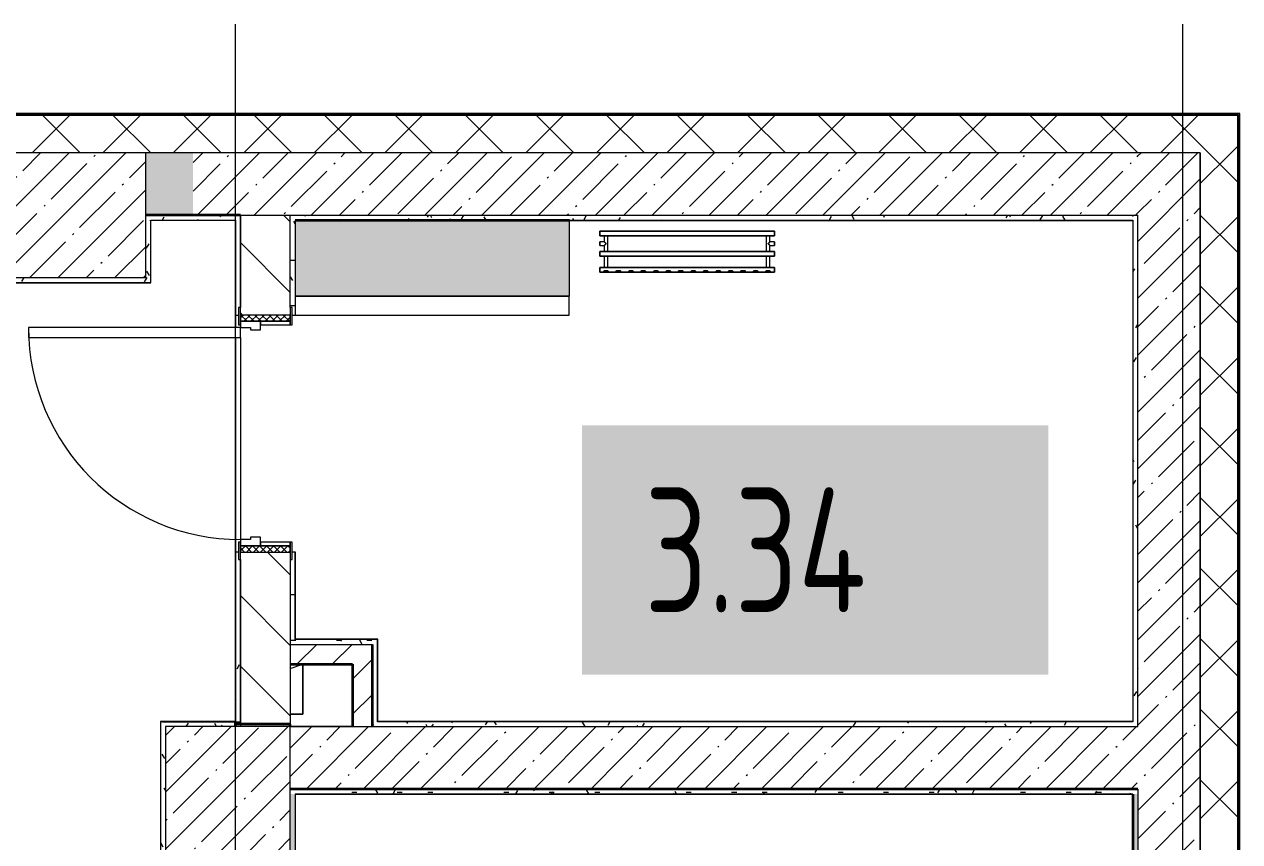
# Model space of a CAD drawing. Header units: millimetres. Extents: x 3914 to 443608, y -156176 to 78197.
# Drawn here: x 435783 to 440658, y -127338 to -124062 of the extents above; entities that cross this region are included whole.
import ezdxf

# ---------------------------------------------------------------- set-up
doc = ezdxf.new("R2010")
doc.units = ezdxf.units.MM
doc.linetypes.add('200_ШТРИХ__ш1_п0_6_', pattern=[160, 100, -60])
doc.layers.add('A-AREA-PATT-3', color=7, linetype='Continuous', lineweight=5, true_color=0xe6fae8, transparency=1)
for name, color, linetype, lineweight in [('A-DOOR-1', 7, 'Continuous', 5), ('A-DOOR-2', 7, '200_ШТРИХ__ш1_п0_6_', 5), ('A-DOOR-FRAM-2', 7, 'Continuous', 5), ('A-FLOR', 7, 'Continuous', 9), ('A-GENM', 7, 'Continuous', 9), ('A-WALL', 7, 'Continuous', 5), ('A-WALL-1', 7, 'Continuous', 35), ('I-WALL', 7, 'Continuous', 5), ('S-COLS', 7, 'Continuous', 9), ('S-COLS-1', 7, 'Continuous', 5), ('Оси', 7, 'Continuous', 9)]:
    doc.layers.add(name, color=color, linetype=linetype, lineweight=lineweight)
for name, color, linetype, lineweight, true_color in [('A-DOOR-FRAM-1', 7, 'Continuous', 5, 0xc0c0c0), ('A-WALL-FNSH-1', 9, 'Continuous', 5, 0x808080), ('M-EQPM-1', 7, 'Continuous', 9, 0xb2b2b2)]:
    doc.layers.add(name, color=color, linetype=linetype, lineweight=lineweight, true_color=true_color)
doc.styles.add('СПДС', font='ГОСТ тип А.ttf', dxfattribs={"width": 0.9})
pattern_1 = [(45, (315419.7, -145976.68), (-114.04925, 114.04925), []), (45, (315533.75, -145976.68), (-114.04925, 114.04925), [201.612, -40.322, 6.706, -33.617])]
pattern_2 = [(45, (315419.7, -145976.68), (-141.42136, 141.42136), []), (135, (315419.7, -145976.68), (-141.42136, -141.42136), [])]
pattern_3 = [(45, (315419.7, -145976.68), (-70.71068, 70.71068), [])]
pattern_4 = [(0, (315419.7, -145976.68), (243.84, 60.96), [20.117, -162.763, 20.117, -162.763, -975.36]), (0, (315419.7, -145976.68), (243.84, 60.96), [-365.76, 20.117, -345.643, 20.117, -162.763, -426.72]), (0, (315419.7, -145976.68), (243.84, 60.96), [-914.4, 20.117, -101.803, 20.117, -284.683]), (120, (315511.14, -145946.2), (-174.71291, 180.691634), [20.117, -162.763, 20.117, -162.763, -975.36]), (120, (315511.14, -145946.2), (-174.71291, 180.691634), [-365.76, 20.117, -345.643, 20.117, -162.763, -426.72]), (120, (315511.14, -145946.2), (-174.71291, 180.691634), [-914.4, 20.117, -101.803, 20.117, -284.683]), (240, (315541.62, -145824.28), (-69.12709, -241.651634), [20.117, -162.763, 20.117, -162.763, -975.36]), (240, (315541.62, -145824.28), (-69.12709, -241.651634), [-365.76, 20.117, -345.643, 20.117, -162.763, -426.72]), (240, (315541.62, -145824.28), (-69.12709, -241.651634), [-914.4, 20.117, -101.803, 20.117, -284.683])]

# ---------------------------------------------------------------- blocks, each defined once
blk = doc.blocks.new('GM_Отверстие прямоугольное _в плите_ - Отверстие-21604341-Объем проектирования 3 этажа')
at = {"layer": 'A-GENM'}
for p, q in [((50, 83.3), (100, 100)), ((100, 100), (100, -100)), ((100, -100), (100, 100)), ((100, -100), (50, -100)), ((50, -100), (100, -100))]:
    blk.add_line(p, q, dxfattribs=at)
blk = doc.blocks.new('BSC_Колонна _Прямоугольная - 700х500-23282984-Объем проектирования 3 этажа')
at = {"layer": 'S-COLS-1'}
h = blk.add_hatch(dxfattribs=at)
h.set_pattern_fill('FP_134', color=256, style=0, pattern_type=2)
h.set_pattern_definition([(45, (-120500, -21150), (-114.04925, 114.04925), []), (45, (-120385.95, -21150), (-114.04925, 114.04925), [201.613, -40.323, 6.706, -33.617])])
h.paths.add_polyline_path([(-126.5, -250), (350, -250), (350, 250), (-350, 250), (-350, -250)])
for p, q in [((350, 250), (-350, 250)), ((-350, 250), (-350, -250)), ((350, -250), (350, 250)), ((-350, -250), (350, -250))]:
    blk.add_line(p, q, dxfattribs=at)
blk = doc.blocks.new('BSC_Колонна _Прямоугольная - 500х500-V633-Объем проектирования 3 этажа')
at = {"layer": 'S-COLS-1'}
h = blk.add_hatch(dxfattribs=at)
h.set_pattern_fill('FP_170', color=256, style=0, pattern_type=2)
h.set_pattern_definition([(45, (-121180, -18850), (-114.04925, 114.04925), []), (45, (-121065.95, -18850), (-114.04925, 114.04925), [201.613, -40.323, 6.706, -33.617])])
h.paths.add_polyline_path([(239.7, -250), (250, -250), (250, 250), (-250, 250), (-250, -250), (50, -250)])
for p, q in [((250, 250), (-250, 250)), ((-250, 250), (-250, -250)), ((250, -250), (250, 250)), ((-250, -250), (250, -250))]:
    blk.add_line(p, q, dxfattribs=at)
blk = doc.blocks.new('radiator_prado_classic_z_tip_30_po exemplyaru - Classic Z Тип 30-300-V683-Объем проектирования 3 этажа')
at = {"layer": 'M-EQPM-1'}
for p, q in [((0, 228), (0, 210)), ((700, 228), (0, 228)), ((0, 210), (0, 228)), ((0, 228), (12.5, 228)), ((0, 210), (700, 210)), ((17.8, 210), (0, 210)), ((12.5, 228), (37.5, 228)), ((37.5, 228), (12.5, 228)), ((12.5, 228), (37.5, 228)), ((12.5, 228), (17.5, 223)), ((12.5, 228), (17.5, 223)), ((32.5, 223), (17.5, 223)), ((17.5, 223), (32.5, 223)), ((17.5, 210), (17.5, 164)), ((17.5, 210), (17.5, 164)), ((17.8, 210), (17.5, 210)), ((17.5, 210), (17.8, 210)), ((17.8, 210), (17.5, 210)), ((17.5, 210), (32.5, 210)), ((32.2, 210), (17.8, 210)), ((17.8, 210), (32.2, 210)), ((25, 210), (17.8, 210)), ((28.7, 210), (25, 210)), ((31.5, 210), (28.7, 210)), ((32.2, 210), (31.5, 210)), ((32.5, 210), (32.2, 210)), ((32.2, 210), (32.5, 210)), ((32.5, 210), (32.2, 210)), ((667.8, 210), (32.2, 210)), ((32.5, 223), (37.5, 228)), ((37.5, 228), (32.5, 223)), ((32.5, 164), (32.5, 210)), ((32.5, 164), (32.5, 210)), ((37.5, 228), (62.5, 228)), ((62.5, 228), (87.5, 228)), ((87.5, 228), (62.5, 228)), ((62.5, 228), (87.5, 228)), ((62.5, 228), (67.5, 223)), ((62.5, 228), (67.5, 223)), ((82.5, 223), (67.5, 223)), ((67.5, 223), (82.5, 223)), ((82.5, 223), (87.5, 228)), ((87.5, 228), (82.5, 223)), ((87.5, 228), (112.5, 228)), ((112.5, 228), (137.5, 228)), ((137.5, 228), (112.5, 228)), ((112.5, 228), (137.5, 228)), ((112.5, 228), (117.5, 223)), ((112.5, 228), (117.5, 223)), ((132.5, 223), (117.5, 223)), ((117.5, 223), (132.5, 223)), ((132.5, 223), (137.5, 228)), ((137.5, 228), (132.5, 223)), ((137.5, 228), (162.5, 228)), ((162.5, 228), (187.5, 228)), ((187.5, 228), (162.5, 228)), ((162.5, 228), (187.5, 228)), ((162.5, 228), (167.5, 223)), ((162.5, 228), (167.5, 223)), ((182.5, 223), (167.5, 223)), ((167.5, 223), (182.5, 223)), ((182.5, 223), (187.5, 228)), ((187.5, 228), (182.5, 223)), ((187.5, 228), (212.5, 228)), ((212.5, 228), (237.5, 228)), ((237.5, 228), (212.5, 228)), ((212.5, 228), (237.5, 228)), ((212.5, 228), (217.5, 223)), ((212.5, 228), (217.5, 223)), ((232.5, 223), (217.5, 223)), ((217.5, 223), (232.5, 223)), ((232.5, 223), (237.5, 228)), ((237.5, 228), (232.5, 223)), ((237.5, 228), (262.5, 228)), ((262.5, 228), (287.5, 228)), ((287.5, 228), (262.5, 228)), ((262.5, 228), (287.5, 228)), ((262.5, 228), (267.5, 223)), ((262.5, 228), (267.5, 223)), ((282.5, 223), (267.5, 223)), ((267.5, 223), (282.5, 223)), ((282.5, 223), (287.5, 228)), ((287.5, 228), (282.5, 223)), ((287.5, 228), (312.5, 228)), ((312.5, 228), (337.5, 228)), ((337.5, 228), (312.5, 228)), ((312.5, 228), (337.5, 228)), ((312.5, 228), (317.5, 223)), ((312.5, 228), (317.5, 223)), ((332.5, 223), (317.5, 223)), ((317.5, 223), (332.5, 223)), ((332.5, 223), (337.5, 228)), ((337.5, 228), (332.5, 223)), ((337.5, 228), (362.5, 228)), ((362.5, 228), (387.5, 228)), ((387.5, 228), (362.5, 228)), ((362.5, 228), (387.5, 228)), ((362.5, 228), (367.5, 223)), ((362.5, 228), (367.5, 223)), ((382.5, 223), (367.5, 223)), ((367.5, 223), (382.5, 223)), ((382.5, 223), (387.5, 228)), ((387.5, 228), (382.5, 223)), ((387.5, 228), (412.5, 228)), ((412.5, 228), (437.5, 228)), ((437.5, 228), (412.5, 228)), ((412.5, 228), (437.5, 228)), ((412.5, 228), (417.5, 223)), ((412.5, 228), (417.5, 223)), ((432.5, 223), (417.5, 223)), ((417.5, 223), (432.5, 223)), ((432.5, 223), (437.5, 228)), ((437.5, 228), (432.5, 223)), ((437.5, 228), (462.5, 228)), ((462.5, 228), (487.5, 228)), ((487.5, 228), (462.5, 228)), ((462.5, 228), (487.5, 228)), ((462.5, 228), (467.5, 223)), ((462.5, 228), (467.5, 223)), ((482.5, 223), (467.5, 223)), ((467.5, 223), (482.5, 223)), ((482.5, 223), (487.5, 228)), ((487.5, 228), (482.5, 223)), ((487.5, 228), (512.5, 228)), ((512.5, 228), (537.5, 228)), ((537.5, 228), (512.5, 228)), ((512.5, 228), (537.5, 228)), ((512.5, 228), (517.5, 223)), ((512.5, 228), (517.5, 223)), ((532.5, 223), (517.5, 223)), ((517.5, 223), (532.5, 223)), ((532.5, 223), (537.5, 228)), ((537.5, 228), (532.5, 223)), ((537.5, 228), (562.5, 228)), ((562.5, 228), (587.5, 228)), ((587.5, 228), (562.5, 228)), ((562.5, 228), (587.5, 228)), ((562.5, 228), (567.5, 223)), ((562.5, 228), (567.5, 223)), ((582.5, 223), (567.5, 223)), ((567.5, 223), (582.5, 223)), ((582.5, 223), (587.5, 228)), ((587.5, 228), (582.5, 223)), ((587.5, 228), (612.5, 228)), ((612.5, 228), (637.5, 228)), ((637.5, 228), (612.5, 228)), ((612.5, 228), (637.5, 228)), ((612.5, 228), (617.5, 223)), ((612.5, 228), (617.5, 223)), ((632.5, 223), (617.5, 223)), ((617.5, 223), (632.5, 223)), ((632.5, 223), (637.5, 228)), ((637.5, 228), (632.5, 223)), ((637.5, 228), (662.5, 228)), ((662.5, 228), (687.5, 228)), ((687.5, 228), (662.5, 228)), ((662.5, 228), (687.5, 228)), ((662.5, 228), (667.5, 223)), ((662.5, 228), (667.5, 223)), ((682.5, 223), (667.5, 223)), ((667.5, 223), (682.5, 223)), ((667.5, 210), (667.5, 164)), ((667.5, 210), (667.5, 164)), ((667.8, 210), (667.5, 210)), ((667.5, 210), (682.5, 210)), ((667.8, 210), (667.5, 210)), ((667.5, 210), (667.8, 210)), ((682.2, 210), (667.8, 210)), ((682.2, 210), (667.8, 210)), ((667.8, 210), (682.2, 210)), ((682.5, 210), (682.2, 210)), ((682.5, 210), (682.2, 210)), ((682.2, 210), (682.5, 210)), ((700, 210), (682.2, 210)), ((682.5, 223), (687.5, 228)), ((687.5, 228), (682.5, 223)), ((682.5, 164), (682.5, 210)), ((682.5, 164), (682.5, 210)), ((687.5, 228), (700, 228)), ((700, 210), (700, 228)), ((700, 228), (700, 210)), ((700, 164), (0, 164)), ((0, 164), (0, 146)), ((0, 146), (0, 164)), ((0, 164), (17.8, 164)), ((17.8, 164), (17.5, 164)), ((17.5, 164), (17.8, 164)), ((17.8, 164), (17.5, 164)), ((17.5, 164), (32.5, 164)), ((32.2, 164), (17.8, 164)), ((17.8, 164), (23.1, 164)), ((32.2, 164), (17.8, 164)), ((23.1, 164), (28.7, 164)), ((28.7, 164), (32.2, 164)), ((32.5, 164), (32.2, 164)), ((32.2, 164), (32.5, 164)), ((32.5, 164), (32.2, 164)), ((32.2, 164), (667.8, 164)), ((667.8, 164), (667.5, 164)), ((667.5, 164), (682.5, 164)), ((667.8, 164), (667.5, 164)), ((667.5, 164), (667.8, 164)), ((682.2, 164), (667.8, 164)), ((668.5, 164), (667.8, 164)), ((667.8, 164), (669.7, 164)), ((669.7, 164), (668.5, 164)), ((682.2, 164), (669.7, 164)), ((669.7, 164), (682.2, 164)), ((682.5, 164), (682.2, 164)), ((682.5, 164), (682.2, 164)), ((682.2, 164), (682.5, 164)), ((682.2, 164), (700, 164)), ((700, 146), (700, 164)), ((700, 164), (700, 146)), ((0, 146), (700, 146)), ((18.5, 146), (0, 146)), ((17.5, 121.5), (0, 121.5)), ((17.5, 121.5), (0, 121.5)), ((0, 121.5), (0, 120.5)), ((0, 106.5), (0, 121.5)), ((0, 120.5), (0, 107.5)), ((0, 120.5), (0, 119.3)), ((0, 114), (0, 120.5)), ((0, 120.5), (0, 120.5)), ((0, 119.3), (0, 117.8)), ((0, 117.8), (0, 115.9)), ((0, 115.9), (0, 114)), ((0, 114), (0, 112.1)), ((0, 107.5), (0, 114)), ((0, 112.1), (0, 110.3)), ((0, 110.3), (0, 108.7)), ((0, 108.7), (0, 107.5)), ((0, 107.5), (0, 106.5)), ((0, 107.5), (0, 107.5)), ((0, 106.5), (17.5, 106.5)), ((0, 106.5), (17.5, 106.5)), ((17.5, 146), (17.5, 121.5)), ((17.5, 146), (17.5, 121.5)), ((17.5, 146), (18.5, 146)), ((18.5, 146), (17.5, 146)), ((17.5, 146), (18.5, 146)), ((32.5, 146), (17.5, 146)), ((17.5, 106.5), (17.5, 82)), ((17.5, 106.5), (17.5, 82)), ((18.5, 146), (32.2, 146)), ((21.2, 146), (18.5, 146)), ((18.5, 146), (32.2, 146)), ((28.7, 146), (21.2, 146)), ((31.5, 146), (28.7, 146)), ((32.2, 146), (31.5, 146)), ((32.2, 146), (32.5, 146)), ((32.5, 146), (32.2, 146)), ((32.2, 146), (32.5, 146)), ((667.8, 146), (32.2, 146)), ((32.5, 82), (32.5, 146)), ((32.5, 82), (32.5, 146)), ((667.5, 146), (667.5, 82)), ((667.5, 146), (667.5, 82)), ((667.5, 146), (667.8, 146)), ((682.5, 146), (667.5, 146)), ((667.5, 146), (667.8, 146)), ((667.8, 146), (667.5, 146)), ((667.8, 146), (681.5, 146)), ((667.8, 146), (676.9, 146)), ((681.5, 146), (667.8, 146)), ((676.9, 146), (681.5, 146)), ((681.5, 146), (682.5, 146)), ((681.5, 146), (682.5, 146)), ((682.5, 146), (681.5, 146)), ((700, 146), (681.5, 146)), ((682.5, 121.5), (682.5, 146)), ((682.5, 121.5), (682.5, 146)), ((700, 121.5), (682.5, 121.5)), ((700, 121.5), (682.5, 121.5)), ((682.5, 82), (682.5, 106.5)), ((682.5, 106.5), (700, 106.5)), ((682.5, 82), (682.5, 106.5)), ((682.5, 106.5), (700, 106.5)), ((700, 121.5), (700, 106.5)), ((700, 120.5), (700, 121.5)), ((700, 121.5), (700, 120.5)), ((700, 120.5), (700, 121.5)), ((700, 107.5), (700, 120.5)), ((700, 120.5), (700, 107.5)), ((700, 119.3), (700, 120.5)), ((700, 112.1), (700, 119.3)), ((700, 108.7), (700, 112.1)), ((700, 107.5), (700, 108.7)), ((700, 106.5), (700, 107.5)), ((700, 107.5), (700, 106.5)), ((700, 106.5), (700, 107.5)), ((700, 82), (0, 82)), ((0, 82), (0, 64)), ((0, 64), (0, 82)), ((0, 82), (18.5, 82)), ((700, 64), (0, 64)), ((0, 64), (700, 64)), ((18.5, 82), (17.5, 82)), ((17.5, 82), (18.5, 82)), ((18.5, 82), (17.5, 82)), ((17.5, 82), (32.5, 82)), ((32.2, 82), (18.5, 82)), ((18.5, 82), (25, 82)), ((32.2, 82), (18.5, 82)), ((25, 82), (28.7, 82)), ((28.7, 82), (32.2, 82)), ((32.5, 82), (32.2, 82)), ((32.2, 82), (32.5, 82)), ((32.5, 82), (32.2, 82)), ((32.2, 82), (667.8, 82)), ((667.8, 82), (667.5, 82)), ((667.5, 82), (682.5, 82)), ((667.8, 82), (667.5, 82)), ((667.5, 82), (667.8, 82)), ((681.5, 82), (667.8, 82)), ((673.1, 82), (667.8, 82)), ((667.8, 82), (671.2, 82)), ((671.2, 82), (673.1, 82)), ((675, 82), (673.1, 82)), ((673.1, 82), (675, 82)), ((681.5, 82), (675, 82)), ((675, 82), (681.5, 82)), ((682.5, 82), (681.5, 82)), ((682.5, 82), (681.5, 82)), ((681.5, 82), (682.5, 82)), ((681.5, 82), (700, 82)), ((700, 64), (700, 82)), ((700, 82), (700, 64))]:
    blk.add_line(p, q, dxfattribs=at)
for points, knots in [([(18.5, 120.5), (18.4, 120.6), (18.3, 120.7), (18.1, 120.9), (17.9, 121.1), (17.8, 121.2), (17.7, 121.3), (17.5, 121.5), (17.5, 121.5), (17.5, 121.5)], [0.7142857, 0.7142857, 0.7142857, 0.7142857, 0.75, 0.7857143, 0.8214286, 0.8571429, 0.8928571, 0.9285714, 1, 1, 1, 1]), ([(17.5, 121.5), (17.5, 121.5), (17.5, 121.5), (17.7, 121.3), (17.8, 121.2), (17.9, 121.1), (18.1, 120.9), (18.3, 120.7), (18.4, 120.6), (18.5, 120.5)], [0, 0, 0, 0, 0.0714286, 0.1071429, 0.1428571, 0.1785714, 0.2142857, 0.25, 0.2857143, 0.2857143, 0.2857143, 0.2857143]), ([(17.5, 121.5), (17.5, 121.5), (17.5, 121.5), (17.7, 121.3), (17.8, 121.2), (17.9, 121.1), (18.1, 120.9), (18.3, 120.7), (18.4, 120.6), (18.5, 120.5)], [0, 0, 0, 0, 0.0714286, 0.1071429, 0.1428571, 0.1785714, 0.2142857, 0.25, 0.2857143, 0.2857143, 0.2857143, 0.2857143]), ([(25, 114), (24.5, 114.5), (23.6, 115.4), (22.4, 116.6), (21.6, 117.4), (21.1, 117.9), (20.8, 118.2), (20.5, 118.5), (20.2, 118.8), (19.8, 119.1), (19.6, 119.4), (19.3, 119.7), (19, 120), (18.7, 120.3), (18.5, 120.5), (18.3, 120.7), (18.1, 120.9), (17.9, 121.1), (17.8, 121.2), (17.7, 121.3), (17.5, 121.5), (17.5, 121.5), (17.5, 121.5)], [0, 0, 0, 0, 0.142857, 0.285714, 0.357143, 0.392857, 0.428571, 0.464286, 0.5, 0.535714, 0.571429, 0.607143, 0.642857, 0.678571, 0.714286, 0.75, 0.785714, 0.821429, 0.857143, 0.892857, 0.928571, 1, 1, 1, 1]), ([(17.5, 106.5), (17.5, 106.5), (17.5, 106.5), (17.7, 106.7), (17.8, 106.8), (17.9, 106.9), (18.1, 107.1), (18.3, 107.3), (18.5, 107.5), (18.7, 107.7), (19, 108), (19.3, 108.3), (19.6, 108.6), (19.8, 108.9), (20.3, 109.3), (20.7, 109.7), (21.1, 110.1), (21.6, 110.6), (22.4, 111.4), (23.6, 112.6), (24.5, 113.5), (25, 114)], [0, 0, 0, 0, 0.071429, 0.107143, 0.142857, 0.178571, 0.214286, 0.25, 0.285714, 0.321429, 0.357143, 0.392857, 0.428571, 0.464286, 0.5, 0.571429, 0.607143, 0.642857, 0.714286, 0.857143, 1, 1, 1, 1]), ([(17.5, 106.5), (17.5, 106.5), (17.5, 106.5), (17.7, 106.7), (17.8, 106.8), (17.9, 106.9), (18.1, 107.1), (18.3, 107.3), (18.4, 107.4), (18.5, 107.5)], [0, 0, 0, 0, 0.0714286, 0.1071429, 0.1428571, 0.1785714, 0.2142857, 0.25, 0.2857143, 0.2857143, 0.2857143, 0.2857143]), ([(18.5, 107.5), (18.4, 107.4), (18.3, 107.3), (18.1, 107.1), (17.9, 106.9), (17.8, 106.8), (17.7, 106.7), (17.5, 106.5), (17.5, 106.5), (17.5, 106.5)], [0.7142857, 0.7142857, 0.7142857, 0.7142857, 0.75, 0.7857143, 0.8214286, 0.8571429, 0.8928571, 0.9285714, 1, 1, 1, 1]), ([(18.5, 107.5), (18.4, 107.4), (18.3, 107.3), (18.1, 107.1), (17.9, 106.9), (17.8, 106.8), (17.7, 106.7), (17.5, 106.5), (17.5, 106.5), (17.5, 106.5)], [0.7142857, 0.7142857, 0.7142857, 0.7142857, 0.75, 0.7857143, 0.8214286, 0.8571429, 0.8928571, 0.9285714, 1, 1, 1, 1]), ([(22.1, 116.9), (21.9, 117.1), (21.6, 117.4), (21.1, 117.9), (20.8, 118.2), (20.5, 118.5), (20.2, 118.8), (19.9, 119.2), (19.7, 119.3), (19.6, 119.4)], [0.2857143, 0.2857143, 0.2857143, 0.2857143, 0.3571429, 0.3928571, 0.4285714, 0.4642857, 0.5, 0.5357143, 0.5714286, 0.5714286, 0.5714286, 0.5714286]), ([(19.6, 119.4), (19.7, 119.3), (19.9, 119.2), (20.3, 118.7), (20.7, 118.3), (21.1, 117.9), (21.6, 117.4), (21.9, 117.1), (22.1, 116.9)], [0.4285714, 0.4285714, 0.4285714, 0.4285714, 0.4642857, 0.5, 0.5714286, 0.6071429, 0.6428571, 0.7142857, 0.7142857, 0.7142857, 0.7142857]), ([(19.6, 119.4), (19.7, 119.3), (19.8, 119.1), (20.3, 118.7), (20.7, 118.3), (21.1, 117.9), (21.6, 117.4), (21.9, 117.1), (22.1, 116.9)], [0.4285714, 0.4285714, 0.4285714, 0.4285714, 0.4642857, 0.5, 0.5714286, 0.6071429, 0.6428571, 0.7142857, 0.7142857, 0.7142857, 0.7142857]), ([(19.6, 108.6), (19.7, 108.7), (19.9, 108.8), (20.3, 109.3), (20.7, 109.7), (21.1, 110.1), (21.6, 110.6), (21.9, 110.9), (22.1, 111.1)], [0.4285714, 0.4285714, 0.4285714, 0.4285714, 0.4642857, 0.5, 0.5714286, 0.6071429, 0.6428571, 0.7142857, 0.7142857, 0.7142857, 0.7142857]), ([(22.1, 111.1), (21.9, 110.9), (21.6, 110.6), (21.1, 110.1), (20.8, 109.8), (20.5, 109.5), (20.2, 109.2), (19.9, 108.8), (19.7, 108.7), (19.6, 108.6)], [0.2857143, 0.2857143, 0.2857143, 0.2857143, 0.3571429, 0.3928571, 0.4285714, 0.4642857, 0.5, 0.5357143, 0.5714286, 0.5714286, 0.5714286, 0.5714286]), ([(22.1, 111.1), (21.9, 110.9), (21.6, 110.6), (21.1, 110.1), (20.8, 109.8), (20.5, 109.5), (20.2, 109.2), (19.8, 108.9), (19.7, 108.7), (19.6, 108.6)], [0.2857143, 0.2857143, 0.2857143, 0.2857143, 0.3571429, 0.3928571, 0.4285714, 0.4642857, 0.5, 0.5357143, 0.5714286, 0.5714286, 0.5714286, 0.5714286]), ([(675, 114), (675.5, 114.5), (676.4, 115.4), (677.6, 116.6), (678.4, 117.4), (678.9, 117.9), (679.2, 118.2), (679.5, 118.5), (679.8, 118.8), (680.1, 119.2), (680.4, 119.4), (680.7, 119.7), (681, 120), (681.3, 120.3), (681.5, 120.5), (681.7, 120.7), (681.9, 120.9), (682.1, 121.1), (682.2, 121.2), (682.3, 121.3), (682.5, 121.5), (682.5, 121.5), (682.5, 121.5)], [0, 0, 0, 0, 0.142857, 0.285714, 0.357143, 0.392857, 0.428571, 0.464286, 0.5, 0.535714, 0.571429, 0.607143, 0.642857, 0.678571, 0.714286, 0.75, 0.785714, 0.821429, 0.857143, 0.892857, 0.928571, 1, 1, 1, 1]), ([(682.5, 106.5), (682.5, 106.5), (682.5, 106.5), (682.3, 106.7), (682.2, 106.8), (682.1, 106.9), (681.9, 107.1), (681.7, 107.3), (681.5, 107.5), (681.3, 107.7), (681, 108), (680.7, 108.3), (680.4, 108.6), (680.1, 108.8), (679.7, 109.3), (679.3, 109.7), (678.9, 110.1), (678.4, 110.6), (677.6, 111.4), (676.4, 112.6), (675.5, 113.5), (675, 114)], [0, 0, 0, 0, 0.071429, 0.107143, 0.142857, 0.178571, 0.214286, 0.25, 0.285714, 0.321429, 0.357143, 0.392857, 0.428571, 0.464286, 0.5, 0.571429, 0.607143, 0.642857, 0.714286, 0.857143, 1, 1, 1, 1]), ([(680.4, 119.4), (680.3, 119.3), (680.1, 119.2), (679.7, 118.7), (679.3, 118.3), (678.9, 117.9), (678.4, 117.4), (678.1, 117.1), (677.9, 116.9)], [0.4285714, 0.4285714, 0.4285714, 0.4285714, 0.4642857, 0.5, 0.5714286, 0.6071429, 0.6428571, 0.7142857, 0.7142857, 0.7142857, 0.7142857]), ([(680.4, 119.4), (680.3, 119.3), (680.1, 119.2), (679.7, 118.7), (679.3, 118.3), (678.9, 117.9), (678.4, 117.4), (678.1, 117.1), (677.9, 116.9)], [0.4285714, 0.4285714, 0.4285714, 0.4285714, 0.4642857, 0.5, 0.5714286, 0.6071429, 0.6428571, 0.7142857, 0.7142857, 0.7142857, 0.7142857]), ([(677.9, 116.9), (678.1, 117.1), (678.4, 117.4), (678.9, 117.9), (679.2, 118.2), (679.5, 118.5), (679.8, 118.8), (680.1, 119.2), (680.3, 119.3), (680.4, 119.4)], [0.2857143, 0.2857143, 0.2857143, 0.2857143, 0.3571429, 0.3928571, 0.4285714, 0.4642857, 0.5, 0.5357143, 0.5714286, 0.5714286, 0.5714286, 0.5714286]), ([(677.9, 111.1), (678.1, 110.9), (678.4, 110.6), (678.9, 110.1), (679.2, 109.8), (679.5, 109.5), (679.8, 109.2), (680.1, 108.8), (680.3, 108.7), (680.4, 108.6)], [0.2857143, 0.2857143, 0.2857143, 0.2857143, 0.3571429, 0.3928571, 0.4285714, 0.4642857, 0.5, 0.5357143, 0.5714286, 0.5714286, 0.5714286, 0.5714286]), ([(677.9, 111.1), (678.1, 110.9), (678.4, 110.6), (678.9, 110.1), (679.2, 109.8), (679.5, 109.5), (679.8, 109.2), (680.1, 108.8), (680.3, 108.7), (680.4, 108.6)], [0.2857143, 0.2857143, 0.2857143, 0.2857143, 0.3571429, 0.3928571, 0.4285714, 0.4642857, 0.5, 0.5357143, 0.5714286, 0.5714286, 0.5714286, 0.5714286]), ([(680.4, 108.6), (680.3, 108.7), (680.1, 108.8), (679.7, 109.3), (679.3, 109.7), (678.9, 110.1), (678.4, 110.6), (678.1, 110.9), (677.9, 111.1)], [0.4285714, 0.4285714, 0.4285714, 0.4285714, 0.4642857, 0.5, 0.5714286, 0.6071429, 0.6428571, 0.7142857, 0.7142857, 0.7142857, 0.7142857]), ([(682.5, 121.5), (682.5, 121.5), (682.5, 121.5), (682.3, 121.3), (682.2, 121.2), (682.1, 121.1), (681.9, 120.9), (681.7, 120.7), (681.6, 120.6), (681.5, 120.5)], [0, 0, 0, 0, 0.0714286, 0.1071429, 0.1428571, 0.1785714, 0.2142857, 0.25, 0.2857143, 0.2857143, 0.2857143, 0.2857143]), ([(682.5, 121.5), (682.5, 121.5), (682.5, 121.5), (682.3, 121.3), (682.2, 121.2), (682.1, 121.1), (681.9, 120.9), (681.7, 120.7), (681.6, 120.6), (681.5, 120.5)], [0, 0, 0, 0, 0.0714286, 0.1071429, 0.1428571, 0.1785714, 0.2142857, 0.25, 0.2857143, 0.2857143, 0.2857143, 0.2857143]), ([(681.5, 120.5), (681.6, 120.6), (681.7, 120.7), (681.9, 120.9), (682.1, 121.1), (682.2, 121.2), (682.3, 121.3), (682.5, 121.5), (682.5, 121.5), (682.5, 121.5)], [0.7142857, 0.7142857, 0.7142857, 0.7142857, 0.75, 0.7857143, 0.8214286, 0.8571429, 0.8928571, 0.9285714, 1, 1, 1, 1]), ([(681.5, 107.5), (681.6, 107.4), (681.7, 107.3), (681.9, 107.1), (682.1, 106.9), (682.2, 106.8), (682.3, 106.7), (682.5, 106.5), (682.5, 106.5), (682.5, 106.5)], [0.7142857, 0.7142857, 0.7142857, 0.7142857, 0.75, 0.7857143, 0.8214286, 0.8571429, 0.8928571, 0.9285714, 1, 1, 1, 1]), ([(681.5, 107.5), (681.6, 107.4), (681.7, 107.3), (681.9, 107.1), (682.1, 106.9), (682.2, 106.8), (682.3, 106.7), (682.5, 106.5), (682.5, 106.5), (682.5, 106.5)], [0.7142857, 0.7142857, 0.7142857, 0.7142857, 0.75, 0.7857143, 0.8214286, 0.8571429, 0.8928571, 0.9285714, 1, 1, 1, 1]), ([(682.5, 106.5), (682.5, 106.5), (682.5, 106.5), (682.3, 106.7), (682.2, 106.8), (682.1, 106.9), (681.9, 107.1), (681.7, 107.3), (681.6, 107.4), (681.5, 107.5)], [0, 0, 0, 0, 0.0714286, 0.1071429, 0.1428571, 0.1785714, 0.2142857, 0.25, 0.2857143, 0.2857143, 0.2857143, 0.2857143])]:
    blk.add_open_spline(points, degree=3, knots=knots, dxfattribs=at)
for points in [[(19.6, 119.4), (19.5, 119.5), (19.3, 119.7), (19, 120), (18.7, 120.3), (18.6, 120.4), (18.5, 120.5)], [(18.5, 120.5), (18.6, 120.4), (18.7, 120.3), (19, 120), (19.3, 119.7), (19.5, 119.5), (19.6, 119.4)], [(18.5, 120.5), (18.6, 120.4), (18.7, 120.3), (19, 120), (19.3, 119.7), (19.5, 119.5), (19.6, 119.4)], [(18.5, 107.5), (18.6, 107.6), (18.7, 107.7), (19, 108), (19.3, 108.3), (19.5, 108.5), (19.6, 108.6)], [(19.6, 108.6), (19.5, 108.5), (19.3, 108.3), (19, 108), (18.7, 107.7), (18.6, 107.6), (18.5, 107.5)], [(19.6, 108.6), (19.5, 108.5), (19.3, 108.3), (19, 108), (18.7, 107.7), (18.6, 107.6), (18.5, 107.5)], [(25, 114), (24.5, 114.5), (23.6, 115.4), (22.6, 116.4), (22.1, 116.9)], [(22.1, 116.9), (22.6, 116.4), (23.6, 115.4), (24.5, 114.5), (25, 114)], [(22.1, 116.9), (22.6, 116.4), (23.6, 115.4), (24.5, 114.5), (25, 114)], [(22.1, 111.1), (22.6, 111.6), (23.6, 112.6), (24.5, 113.5), (25, 114)], [(25, 114), (24.5, 113.5), (23.6, 112.6), (22.6, 111.6), (22.1, 111.1)], [(25, 114), (24.5, 113.5), (23.6, 112.6), (22.6, 111.6), (22.1, 111.1)], [(677.9, 116.9), (677.4, 116.4), (676.4, 115.4), (675.5, 114.5), (675, 114)], [(677.9, 116.9), (677.4, 116.4), (676.4, 115.4), (675.5, 114.5), (675, 114)], [(675, 114), (675.5, 114.5), (676.4, 115.4), (677.4, 116.4), (677.9, 116.9)], [(675, 114), (675.5, 113.5), (676.4, 112.6), (677.4, 111.6), (677.9, 111.1)], [(675, 114), (675.5, 113.5), (676.4, 112.6), (677.4, 111.6), (677.9, 111.1)], [(677.9, 111.1), (677.4, 111.6), (676.4, 112.6), (675.5, 113.5), (675, 114)], [(681.5, 120.5), (681.4, 120.4), (681.3, 120.3), (681, 120), (680.7, 119.7), (680.5, 119.5), (680.4, 119.4)], [(681.5, 120.5), (681.4, 120.4), (681.3, 120.3), (681, 120), (680.7, 119.7), (680.5, 119.5), (680.4, 119.4)], [(680.4, 119.4), (680.5, 119.5), (680.7, 119.7), (681, 120), (681.3, 120.3), (681.4, 120.4), (681.5, 120.5)], [(680.4, 108.6), (680.5, 108.5), (680.7, 108.3), (681, 108), (681.3, 107.7), (681.4, 107.6), (681.5, 107.5)], [(680.4, 108.6), (680.5, 108.5), (680.7, 108.3), (681, 108), (681.3, 107.7), (681.4, 107.6), (681.5, 107.5)], [(681.5, 107.5), (681.4, 107.6), (681.3, 107.7), (681, 108), (680.7, 108.3), (680.5, 108.5), (680.4, 108.6)]]:
    blk.add_open_spline(points, degree=3, dxfattribs=at)
blk = doc.blocks.new('Зашивка приборов отопления43 - Зашивка приборов отопления-33398518-Объем проектирования 3 этажа')
at = {"layer": 'A-WALL'}
for p, q in [((122390.8, 18669.6), (122390.8, 18974.6)), ((121290.8, 18669.6), (122390.8, 18669.6)), ((122389.3, 18669.6), (121290.8, 18669.6)), ((122389.3, 18594.6), (122389.3, 18669.6)), ((121290.8, 18594.6), (122389.3, 18594.6))]:
    blk.add_line(p, q, dxfattribs=at)

msp = doc.modelspace()

# ---------------------------------------------------------------- hatches: boundary and pattern name
at = {"layer": 'A-AREA-PATT-3'}
msp.add_hatch(color=256, dxfattribs=at).paths.add_polyline_path([(437199.7, -125151.7), (437969.7, -125151.5), (437968.2, -124847.2), (436870.2, -124848.2), (436870.2, -125151.7), (436880.9, -125151.7)])
at = {"layer": 'A-DOOR-2'}
h = msp.add_hatch(dxfattribs=at)
h.set_pattern_fill('FP_33', color=256, angle=90, style=0, pattern_type=2)
h.set_pattern_definition([(225, (436585.015, -123887.768), (14.14214, -14.14214), []), (315, (436585.015, -123887.768), (14.14214, 14.14214), [])])
h.paths.add_polyline_path([(436849.7, -125251.7), (436849.7, -125226.7), (436649.7, -125226.7), (436651, -125251.7), (436848.4, -125251.7)])
at = {"layer": 'A-DOOR-FRAM-2'}
h = msp.add_hatch(dxfattribs=at)
h.set_pattern_fill('FP_34', color=256, angle=90, style=0, pattern_type=2)
h.set_pattern_definition([(135, (436585.015, -126010.563), (-14.1421, -14.1421), []), (225, (436585.015, -126010.563), (14.1421, -14.1421), [])])
h.paths.add_polyline_path([(436649.7, -126176.7), (436849.7, -126176.7), (436848.3, -126151.7), (436649.7, -126151.7)])
at = {"layer": 'A-WALL'}
h = msp.add_hatch(dxfattribs=at)
h.set_pattern_fill('FP_24', color=256, style=0, pattern_type=2)
h.set_pattern_definition(pattern_2)
h.paths.add_polyline_path([(423827.6, -124576.7), (424470.1, -124576.7), (424470.1, -124426.7), (423170.1, -124426.7), (423170.1, -124576.7)])
h.paths.add_polyline_path([(420069.9, -124576.7), (420069.9, -124426.7), (418869.7, -124426.7), (418869.7, -124576.7), (419476.5, -124576.7)])
h.paths.add_polyline_path([(421469.7, -124576.7), (422270.1, -124576.7), (422270.1, -124426.7), (420969.9, -124426.7), (420969.9, -124576.7)])
h.paths.add_polyline_path([(416079.7, -124576.7), (416569.7, -124576.7), (416569.7, -124426.7), (412029.7, -124426.7), (412029.7, -124576.7), (415999.7, -124576.7)])
h.paths.add_polyline_path([(425370.1, -124576.7), (426669.7, -124576.7), (426669.7, -124426.7), (425370.1, -124426.7)])
h.paths.add_polyline_path([(408729.7, -124576.7), (408729.7, -124426.7), (408709.7, -124426.7), (408709.7, -124576.7)])
h.paths.add_polyline_path([(440249.7, -124576.7), (440649.7, -124576.7), (440649.7, -124426.7), (435569.9, -124426.7), (435569.9, -124576.7), (439056.5, -124576.7)])
h.paths.add_polyline_path([(432420.1, -124576.7), (432420.1, -124426.7), (431550.1, -124426.7), (431550.1, -124576.7)])
h.paths.add_polyline_path([(428969.7, -124576.7), (430120.1, -124576.7), (430120.1, -124426.7), (428969.7, -124426.7)])
h.paths.add_polyline_path([(433320.1, -124576.7), (434669.9, -124576.7), (434669.9, -124426.7), (433320.1, -124426.7)])
h = msp.add_hatch(dxfattribs=at)
h.set_pattern_fill('FP_24', color=256, style=0, pattern_type=2)
h.set_pattern_definition(pattern_2)
h.paths.add_polyline_path([(440502.5, -146226.7), (440649.7, -146226.7), (440649.7, -138276.6), (440499.7, -138276.6), (440499.7, -146226.7)])
h.paths.add_polyline_path([(440649.7, -137076.6), (440649.7, -135156.7), (440499.7, -135156.7), (440499.7, -137076.6)])
h.paths.add_polyline_path([(440499.7, -132856.7), (440649.7, -132856.7), (440649.7, -124576.7), (440499.7, -124576.7), (440499.7, -132826.7)])
at = {"layer": 'I-WALL'}
h = msp.add_hatch(dxfattribs=at)
h.set_pattern_fill('FP_1', color=256, style=0, pattern_type=2)
h.set_pattern_definition(pattern_1)
h.paths.add_polyline_path([(426669.7, -124826.7), (426669.7, -124576.7), (426469.7, -124576.7), (426469.7, -124826.7), (426547.1, -124826.7)])
h.paths.add_polyline_path([(436269.7, -124826.7), (436459.7, -124826.7), (436459.7, -124576.7), (436269.7, -124576.7), (436269.7, -124773.3)])
h.paths.add_polyline_path([(423283.7, -124826.7), (424470.1, -124826.7), (424470.1, -124576.7), (423170.1, -124576.7), (423170.1, -124826.7)])
h.paths.add_polyline_path([(428969.7, -124826.7), (430120.1, -124826.7), (430120.1, -124576.7), (428969.7, -124576.7), (428969.7, -124640.3)])
h.paths.add_polyline_path([(434669.9, -124826.7), (434669.9, -124576.7), (433320.1, -124576.7), (433320.1, -124826.7), (433617.6, -124826.7)])
h.paths.add_polyline_path([(425370.1, -124826.7), (425769.7, -124824.9), (425769.7, -124576.7), (425370.1, -124576.7), (425370.1, -124640.3)])
h.paths.add_polyline_path([(432420.1, -124826.7), (432420.1, -124576.7), (431550.1, -124576.7), (431550.1, -124826.7)])
h.paths.add_polyline_path([(420069.9, -124826.7), (420069.9, -124576.7), (418869.7, -124576.7), (418869.7, -124826.7), (420020.4, -124826.7)])
h.paths.add_polyline_path([(421469.7, -124826.7), (422270.1, -124826.7), (422270.1, -124576.7), (421469.7, -124576.7), (421469.7, -124640.3)])
h.paths.add_polyline_path([(416569.7, -124826.7), (416569.7, -124576.7), (416219.7, -124576.7), (416219.7, -124826.7), (416539.7, -124826.7)])
h = msp.add_hatch(dxfattribs=at)
h.set_pattern_fill('FP_1', color=256, style=0, pattern_type=2)
h.set_pattern_definition(pattern_1)
h.paths.add_polyline_path([(438240.7, -124826.7), (440249.7, -124826.7), (440249.7, -124576.7), (436459.7, -124576.7), (436459.7, -124826.7), (437968.7, -124826.7)])
h = msp.add_hatch(dxfattribs=at)
h.set_pattern_fill('FP_1', color=256, style=0, pattern_type=2)
h.set_pattern_definition(pattern_1)
h.paths.add_polyline_path([(440299.7, -135616.7), (440499.7, -135616.7), (440499.7, -135156.7), (440249.7, -135156.7), (440249.7, -135616.7), (440297.1, -135616.7)])
h.paths.add_polyline_path([(440250.3, -132856.7), (440499.7, -132856.7), (440499.7, -124576.7), (440249.7, -124576.7), (440249.7, -132856.7)])
h = msp.add_hatch(dxfattribs=at)
h.set_pattern_fill('FP_191', color=256, style=0, pattern_type=2)
h.set_pattern_definition(pattern_4)
h.paths.add_polyline_path([(436599.3, -124846.7), (436628.8, -124844.5), (436628.6, -124826.7), (436269.7, -124826.7), (436269.7, -124846.7), (436459.7, -124846.7)])
h = msp.add_hatch(dxfattribs=at)
h.set_pattern_fill('FP_191', color=256, style=0, pattern_type=2)
h.set_pattern_definition(pattern_4)
h.paths.add_polyline_path([(436629.7, -126856.7), (436649.7, -126856.7), (436648.8, -126206.7), (436641.7, -126206.7), (436641.7, -126176.7), (436629.7, -126176.7), (436629.7, -126746.9)])
h.paths.add_polyline_path([(436641.7, -125226.7), (436641.7, -125196.7), (436649.7, -125196.7), (436649.7, -124826.7), (436629.7, -124826.7), (436629.7, -125226.7)])
h = msp.add_hatch(dxfattribs=at)
h.set_pattern_fill('FP_23', color=256, style=0, pattern_type=2)
h.set_pattern_definition([(135, (315419.7, -145976.68), (-141.42136, -141.42136), [])])
h.paths.add_polyline_path([(436649.7, -126875.8), (436849.7, -126866.7), (436849.7, -126176.7), (436649.7, -126176.7), (436649.7, -126866.7)])
h.paths.add_polyline_path([(436849.7, -125226.7), (436849.7, -124826.7), (436649.7, -124826.7), (436649.7, -125226.7)])
h = msp.add_hatch(dxfattribs=at)
h.set_pattern_fill('FP_191', color=256, style=0, pattern_type=2)
h.set_pattern_definition(pattern_4)
h.paths.add_polyline_path([(436849.7, -126546.7), (436869.7, -126546.7), (436869.7, -126176.7), (436857.7, -126176.7), (436857.7, -126206.7), (436849.7, -126206.7), (436849.7, -126526.7)])
h.paths.add_polyline_path([(436869.7, -125226.7), (436868.7, -124846.7), (436849.7, -124828.2), (436851.3, -125196.7), (436857.7, -125196.7), (436857.7, -125226.7)])
h.paths.add_polyline_path([(436869.7, -124846.7), (436869.7, -124826.7), (436851.1, -124828.1)])
h = msp.add_hatch(dxfattribs=at)
h.set_pattern_fill('FP_191', color=256, style=0, pattern_type=2)
h.set_pattern_definition(pattern_4)
h.paths.add_polyline_path([(439056.5, -124846.7), (440229.7, -124846.7), (440229.7, -124826.7), (436869.7, -124826.7), (436869.7, -124846.7), (438784.6, -124846.7)])
h = msp.add_hatch(dxfattribs=at)
h.set_pattern_fill('FP_191', color=256, style=0, pattern_type=2)
h.set_pattern_definition(pattern_4)
h.paths.add_polyline_path([(440249.7, -126856.7), (440249.7, -124826.7), (440229.7, -124847.7), (440229.7, -126855.7), (440247.4, -126856.6)])
h.paths.add_polyline_path([(440229.7, -124846.7), (440249.7, -124826.7), (440229.7, -124826.7)])
h = msp.add_hatch(dxfattribs=at)
h.set_pattern_fill('FP_191', color=256, style=0, pattern_type=2)
h.set_pattern_definition(pattern_4)
h.paths.add_polyline_path([(436269.7, -125096.7), (436289.7, -125096.7), (436289.7, -124847.7), (436269.7, -124847.7), (436269.7, -125076.7)])
h = msp.add_hatch(dxfattribs=at)
h.set_pattern_fill('FP_191', color=256, style=0, pattern_type=2)
h.set_pattern_definition(pattern_4)
h.paths.add_polyline_path([(435793.2, -125096.7), (436269.7, -125096.7), (436269.7, -125076.7), (435549.9, -125076.7), (435549.9, -125096.7), (435569.7, -125096.7)])
h = msp.add_hatch(dxfattribs=at)
h.set_pattern_fill('FP_22', color=256, style=0, pattern_type=2)
h.set_pattern_definition(pattern_3)
h.paths.add_polyline_path([(437068.2, -126626.7), (437179.7, -126626.7), (437179.7, -126546.7), (436849.7, -126546.7), (436849.7, -126626.7), (436899.7, -126626.7)])
h = msp.add_hatch(dxfattribs=at)
h.set_pattern_fill('FP_191', color=256, style=0, pattern_type=2)
h.set_pattern_definition(pattern_4)
h.paths.add_polyline_path([(437179.7, -126546.7), (437199.7, -126546.7), (437199.7, -126526.7), (436870.7, -126526.7), (436870.8, -126546.7), (437099.7, -126546.7)])
h = msp.add_hatch(dxfattribs=at)
h.set_pattern_fill('FP_191', color=256, style=0, pattern_type=2)
h.set_pattern_definition(pattern_4)
h.paths.add_polyline_path([(437199.7, -126876.7), (437199.7, -126546.7), (437179.7, -126546.7), (437179.7, -126876.7)])
h = msp.add_hatch(dxfattribs=at)
h.set_pattern_fill('FP_22', color=256, style=0, pattern_type=2)
h.set_pattern_definition(pattern_3)
h.paths.add_polyline_path([(437179.7, -126876.7), (437179.7, -126626.7), (437099.7, -126626.7), (437099.7, -126876.7)])
h = msp.add_hatch(dxfattribs=at)
h.set_pattern_fill('FP_191', color=256, style=0, pattern_type=2)
h.set_pattern_definition(pattern_4)
h.paths.add_polyline_path([(436329.7, -127376.7), (436349.7, -127376.7), (436349.7, -126856.7), (436329.7, -126856.7)])
h = msp.add_hatch(dxfattribs=at)
h.set_pattern_fill('FP_191', color=256, style=0, pattern_type=2)
h.set_pattern_definition(pattern_4)
h.paths.add_polyline_path([(436629.7, -126876.7), (436628.7, -126856.7), (436349.7, -126856.7), (436349.7, -126876.7)])
h = msp.add_hatch(dxfattribs=at)
h.set_pattern_fill('FP_1', color=256, style=0, pattern_type=2)
h.set_pattern_definition(pattern_1)
h.paths.add_polyline_path([(436849.7, -135596.7), (436849.7, -135151.7), (436629.7, -135151.7), (436629.7, -135596.7)])
h.paths.add_polyline_path([(436629.7, -133751.7), (436849.7, -133751.7), (436849.7, -132576.7), (436629.7, -132576.7), (436629.7, -133726.7)])
h.paths.add_polyline_path([(436629.7, -132076.7), (436849.7, -132076.7), (436849.7, -127376.7), (436629.7, -127376.7), (436629.7, -132056.7)])
h.paths.add_polyline_path([(436649.7, -126876.7), (436849.7, -126876.7), (436849.7, -126866.7), (436649.7, -126875.8), (436649.7, -126866.7), (436629.7, -126866.7), (436629.7, -126876.7)])
h = msp.add_hatch(dxfattribs=at)
h.set_pattern_fill('FP_1', color=256, style=0, pattern_type=2)
h.set_pattern_definition(pattern_1)
h.paths.add_polyline_path([(440249.7, -127126.7), (440249.7, -126876.7), (436849.7, -126876.7), (436849.7, -127126.7), (439056.5, -127126.7)])
h = msp.add_hatch(dxfattribs=at)
h.set_pattern_fill('FP_191', color=256, style=0, pattern_type=2)
h.set_pattern_definition(pattern_4)
h.paths.add_polyline_path([(439056.5, -126876.7), (440249.7, -126876.7), (440249.7, -126856.7), (437200.7, -126856.7), (437199.7, -126876.7), (438512.6, -126876.7)])
h = msp.add_hatch(dxfattribs=at)
h.set_pattern_fill('FP_191', color=256, style=0, pattern_type=2)
h.set_pattern_definition(pattern_4)
h.paths.add_polyline_path([(437199.7, -127146.7), (440229.7, -127145.7), (440249.7, -127126.7), (436849.7, -127126.7), (436849.7, -127146.7), (437179.7, -127146.7)])
h.paths.add_polyline_path([(440229.7, -127146.7), (440249.7, -127146.7), (440249.7, -127126.7)])
h = msp.add_hatch(dxfattribs=at)
h.set_pattern_fill('FP_191', color=256, style=0, pattern_type=2)
h.set_pattern_definition(pattern_4)
h.paths.add_polyline_path([(436869.7, -135376.7), (436869.7, -135151.7), (436857.7, -135151.7), (436857.7, -135206.7), (436849.7, -135206.7), (436849.7, -135376.7), (436855.1, -135376.7)])
h.paths.add_polyline_path([(436869.7, -133751.7), (436869.7, -127147.7), (436849.7, -127146.7), (436849.9, -133696.7), (436857.7, -133696.7), (436857.7, -133751.7)])
h = msp.add_hatch(dxfattribs=at)
h.set_pattern_fill('FP_191', color=256, style=0, pattern_type=2)
h.set_pattern_definition(pattern_4)
h.paths.add_polyline_path([(440229.7, -135356.7), (440249.7, -135356.2), (440249.7, -127146.7), (440229.7, -127146.7), (440229.7, -135356.2)])

# ---------------------------------------------------------------- linework, layer by layer
at = {"layer": 'A-DOOR-1'}
for p, q in [((435799.7, -125276.7), (435799.7, -125316.7)), ((436649.7, -125276.7), (435799.7, -125276.7)), ((436649.7, -125316.7), (436649.7, -125276.7)), ((435799.7, -125316.7), (436649.7, -125316.7))]:
    msp.add_line(p, q, dxfattribs=at)
msp.add_arc((436649.7, -125276.7), 850, 180, 270, dxfattribs=at)
at = {"layer": 'A-DOOR-FRAM-1'}
for p, q in [((436649.7, -125196.7), (436641.7, -125196.7)), ((436641.7, -125196.7), (436641.7, -125266.7)), ((436649.7, -125266.7), (436649.7, -125196.7)), ((436849.7, -125226.7), (436649.7, -125226.7)), ((436649.7, -125226.7), (436649.7, -125251.7)), ((436857.7, -125196.7), (436849.7, -125196.7)), ((436849.7, -125196.7), (436849.7, -125266.7)), ((436849.7, -125251.7), (436849.7, -125226.7)), ((436857.7, -125266.7), (436857.7, -125196.7)), ((436641.7, -125266.7), (436649.7, -125266.7)), ((436729.7, -125251.7), (436649.7, -125251.7)), ((436649.7, -125251.7), (436649.7, -125276.7)), ((436649.7, -125251.7), (436849.7, -125251.7)), ((436650.7, -125251.7), (436649.7, -125251.7)), ((436649.7, -125251.7), (436649.7, -125266.7)), ((436649.7, -125266.7), (436650.7, -125266.7)), ((436649.7, -125276.7), (436689.7, -125276.7)), ((436650.7, -125266.7), (436650.7, -125251.7)), ((436689.7, -125276.7), (436689.7, -125286.7)), ((436729.7, -125286.7), (436729.7, -125251.7)), ((436849.7, -125251.7), (436729.7, -125251.7)), ((436729.7, -125251.7), (436729.7, -125266.7)), ((436729.7, -125266.7), (436849.7, -125266.7)), ((436849.7, -125266.7), (436849.7, -125251.7)), ((436849.7, -125266.7), (436857.7, -125266.7)), ((436689.7, -125286.7), (436729.7, -125286.7)), ((436649.7, -126136.7), (436641.7, -126136.7)), ((436641.7, -126136.7), (436641.7, -126206.7)), ((436649.7, -126126.7), (436649.7, -126151.7)), ((436689.7, -126126.7), (436649.7, -126126.7)), ((436650.7, -126136.7), (436649.7, -126136.7)), ((436649.7, -126136.7), (436649.7, -126151.7)), ((436649.7, -126206.7), (436649.7, -126136.7)), ((436649.7, -126151.7), (436729.7, -126151.7)), ((436849.7, -126151.7), (436649.7, -126151.7)), ((436649.7, -126151.7), (436649.7, -126176.7)), ((436649.7, -126151.7), (436650.7, -126151.7)), ((436650.7, -126151.7), (436650.7, -126136.7)), ((436729.7, -126116.7), (436689.7, -126116.7)), ((436689.7, -126116.7), (436689.7, -126126.7)), ((436729.7, -126151.7), (436729.7, -126116.7)), ((436849.7, -126136.7), (436729.7, -126136.7)), ((436729.7, -126136.7), (436729.7, -126151.7)), ((436729.7, -126151.7), (436849.7, -126151.7)), ((436849.7, -126151.7), (436849.7, -126136.7)), ((436857.7, -126136.7), (436849.7, -126136.7)), ((436849.7, -126136.7), (436849.7, -126206.7)), ((436849.7, -126176.7), (436849.7, -126151.7)), ((436857.7, -126206.7), (436857.7, -126136.7)), ((436641.7, -126206.7), (436649.7, -126206.7)), ((436649.7, -126176.7), (436849.7, -126176.7)), ((436849.7, -126206.7), (436857.7, -126206.7))]:
    msp.add_line(p, q, dxfattribs=at)
at = {"layer": 'A-FLOR'}
for p, q in [((436289.7, -124846.7), (436628.7, -124846.7)), ((436289.7, -125096.7), (436289.7, -124847.7)), ((436629.7, -124846.7), (436629.7, -125276.7)), ((437969.7, -124846.7), (440229.7, -124846.7)), ((435549.9, -125096.7), (436289.7, -125096.7)), ((436629.7, -125226.7), (436641.7, -125226.7)), ((436857.7, -125226.7), (436869.7, -125226.7)), ((436629.7, -125316.7), (436629.7, -126856.7)), ((436649.7, -125316.7), (436649.7, -126126.7)), ((436641.7, -126176.7), (436629.7, -126176.7)), ((436869.7, -126176.7), (436857.7, -126176.7)), ((436869.7, -126526.7), (436869.7, -126176.7)), ((437199.7, -126526.7), (436870.7, -126526.7)), ((437199.7, -126856.7), (437199.7, -126526.7)), ((440229.7, -126746.9), (440229.7, -126855.7)), ((436337.1, -126856.7), (436329.7, -126856.7)), ((436329.7, -126856.7), (436329.7, -127396.7)), ((437099.7, -126876.7), (436849.7, -126876.7)), ((440229.7, -126856.7), (437200.7, -126856.7))]:
    msp.add_line(p, q, dxfattribs=at)
at = {"layer": 'A-WALL'}
for p, q in [((440652.7, -124423.7), (435569.9, -124423.7)), ((440649.7, -124426.7), (435569.9, -124426.7)), ((440649.7, -132856.7), (440649.7, -124426.7)), ((440652.7, -132856.7), (440652.7, -124423.7)), ((440499.7, -124576.7), (436269.7, -124576.7)), ((440499.7, -124576.7), (440499.7, -124576.7)), ((440499.7, -124576.7), (440499.7, -132856.7)), ((440499.7, -132856.7), (440499.7, -124576.7)), ((436649.7, -124826.7), (436649.7, -125196.7)), ((436649.7, -124826.7), (440249.7, -124826.7)), ((436649.7, -125196.7), (436649.7, -124826.7)), ((436849.7, -125196.7), (436849.7, -124826.7)), ((440249.7, -126876.7), (440249.7, -124826.7)), ((436628.7, -124846.7), (436629.7, -124846.7)), ((436869.7, -124846.7), (436869.7, -125226.7)), ((440229.7, -124846.7), (440229.7, -126856.7)), ((436649.7, -126206.7), (436649.7, -126876.7)), ((436649.7, -126856.7), (436649.7, -126206.7)), ((436849.7, -126206.7), (436849.7, -126866.7)), ((436849.7, -126546.7), (437179.7, -126546.7)), ((436870.7, -126526.7), (436869.7, -126526.7)), ((437199.7, -126526.7), (437199.7, -126526.7)), ((436337.1, -126856.7), (436649.7, -126856.7)), ((436849.7, -126876.7), (440249.7, -126876.7)), ((437200.7, -126856.7), (437199.7, -126856.7)), ((440249.7, -127126.7), (440249.7, -135376.7)), ((440229.7, -127146.7), (436869.7, -127146.7)), ((436869.7, -127146.7), (436869.7, -133751.7)), ((436870.7, -127147.7), (436869.7, -127147.7)), ((440228.7, -127147.7), (440228.7, -127146.7))]:
    msp.add_line(p, q, dxfattribs=at)
at = {"layer": 'A-WALL-1'}
for p, q in [((436649.7, -124826.7), (436269.7, -124826.7)), ((436289.7, -124847.7), (436289.7, -124846.7)), ((436869.7, -124846.7), (437969.7, -124846.7)), ((437179.7, -126876.7), (437179.7, -126546.7)), ((436849.7, -126626.7), (437099.7, -126626.7)), ((437099.7, -126626.7), (437099.7, -126876.7)), ((436629.7, -126876.7), (436629.7, -126856.7)), ((436849.7, -126866.7), (436629.7, -126866.7)), ((436849.7, -126876.7), (436849.7, -126866.7)), ((440249.7, -127126.7), (436849.7, -127126.7)), ((440229.7, -127146.7), (440229.7, -135356.7))]:
    msp.add_line(p, q, dxfattribs=at)
at = {"layer": 'A-WALL-FNSH-1'}
for p, q in [((440657.7, -124418.7), (435569.9, -124418.7)), ((440657.7, -132856.7), (440657.7, -124418.7)), ((436628.7, -124847.7), (436289.7, -124847.7)), ((436290.7, -125097.7), (436290.7, -124847.7)), ((436628.7, -124847.7), (436628.7, -125226.7)), ((436870.7, -124847.7), (440228.7, -124847.7)), ((436870.7, -125226.7), (436870.7, -124847.7)), ((440228.7, -124847.7), (440228.7, -126855.7)), ((435548.9, -125097.7), (436290.7, -125097.7)), ((436628.7, -125226.7), (436629.7, -125226.7)), ((436869.7, -125226.7), (436870.7, -125226.7)), ((436629.7, -126176.7), (436628.7, -126176.7)), ((436628.7, -126176.7), (436628.7, -126855.7)), ((436870.7, -126176.7), (436869.7, -126176.7)), ((436870.7, -126525.7), (436870.7, -126176.7)), ((437200.7, -126525.7), (436870.7, -126525.7)), ((437200.7, -126855.7), (437200.7, -126525.7)), ((436328.7, -126855.7), (436328.7, -127397.7)), ((436628.7, -126855.7), (436328.7, -126855.7)), ((440228.7, -126855.7), (437200.7, -126855.7)), ((436870.7, -127147.7), (440228.7, -127147.7)), ((436870.7, -132156.7), (436870.7, -127147.7)), ((440228.7, -127147.7), (440228.7, -132526.7))]:
    msp.add_line(p, q, dxfattribs=at)
at = {"layer": 'Оси'}
for points in [[(436629.7, -147882.9), (436629.7, -142882.9), (436629.7, -129061.6), (436629.7, -124061.6)], [(440429.7, -147882.9), (440429.7, -142882.9), (440429.7, -129061.6), (440429.7, -124061.6)]]:
    msp.add_lwpolyline(points, dxfattribs=at)

# ---------------------------------------------------------------- block references
at = {"layer": 'A-GENM'}
msp.add_blockref('GM_Отверстие прямоугольное _в плите_ - Отверстие-21604341-Объем проектирования 3 этажа', (436799.7, -126726.7), dxfattribs=at)
at = {"layer": 'A-WALL'}
msp.add_blockref('Зашивка приборов отопления43 - Зашивка приборов отопления-33398518-Объем проектирования 3 этажа', (315578.9, -143821.3), dxfattribs=at)
at = {"layer": 'M-EQPM-1', "rotation": 180}
msp.add_blockref('radiator_prado_classic_z_tip_30_po exemplyaru - Classic Z Тип 30-300-V683-Объем проектирования 3 этажа', (438791.2, -124826.7), dxfattribs=at)
at = {"layer": 'S-COLS'}
for name, p in [('BSC_Колонна _Прямоугольная - 700х500-23282984-Объем проектирования 3 этажа', (435919.7, -124826.7)), ('BSC_Колонна _Прямоугольная - 500х500-V633-Объем проектирования 3 этажа', (436599.7, -127126.7))]:
    msp.add_blockref(name, p, dxfattribs=at)

# ---------------------------------------------------------------- texts
at = {"insert": (438269.7, -125918.6), "char_height": 500, "width": 1370.886, "attachment_point": 1, "style": 'СПДС', "bg_fill": 1, "box_fill_scale": 1.5, "bg_fill_color": 7, "bg_fill_true_color": 16777215, "bg_fill_transparency": 0}
msp.add_mtext('3.34', dxfattribs=at)

doc.saveas('drawing.dxf')
